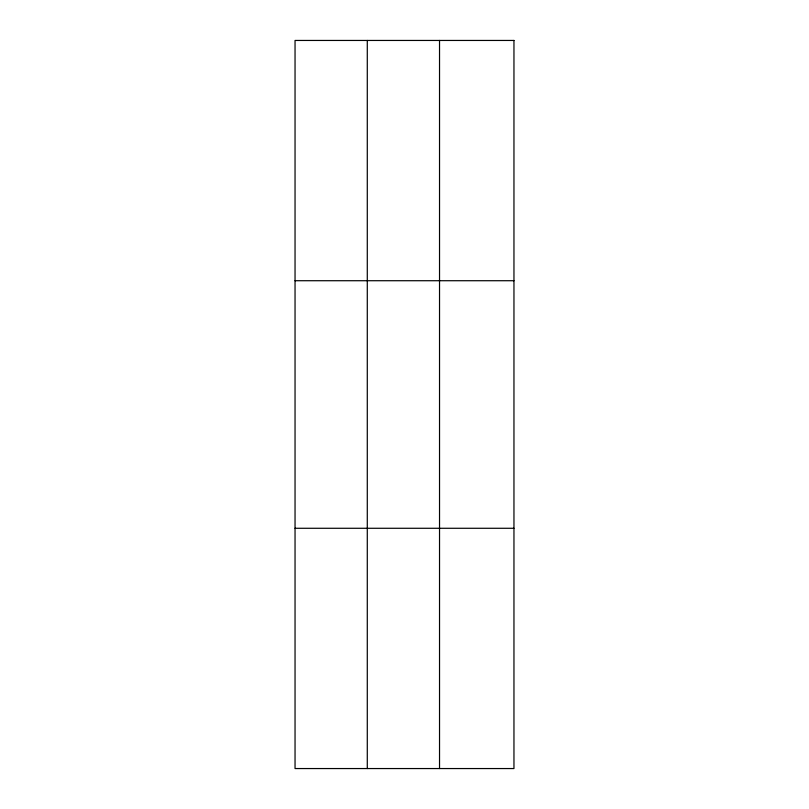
<?xml version="1.0" encoding="UTF-8"?>
<svg xmlns="http://www.w3.org/2000/svg" width="809" height="809" viewBox="0 0 809 809"><rect width="100%" height="100%" fill="white"/><g stroke="black" fill="none" stroke-linecap="round" stroke-linejoin="round"><path stroke-width="1.21" d="M367.286 768.55L367.286 40.45M439.53 768.55L439.53 40.45M295.042 280.723L513.958 280.723M295.042 528.277L513.958 528.277M513.958 40.45L513.958 768.55L295.042 768.55L295.042 40.45L513.958 40.45"/></g></svg>
